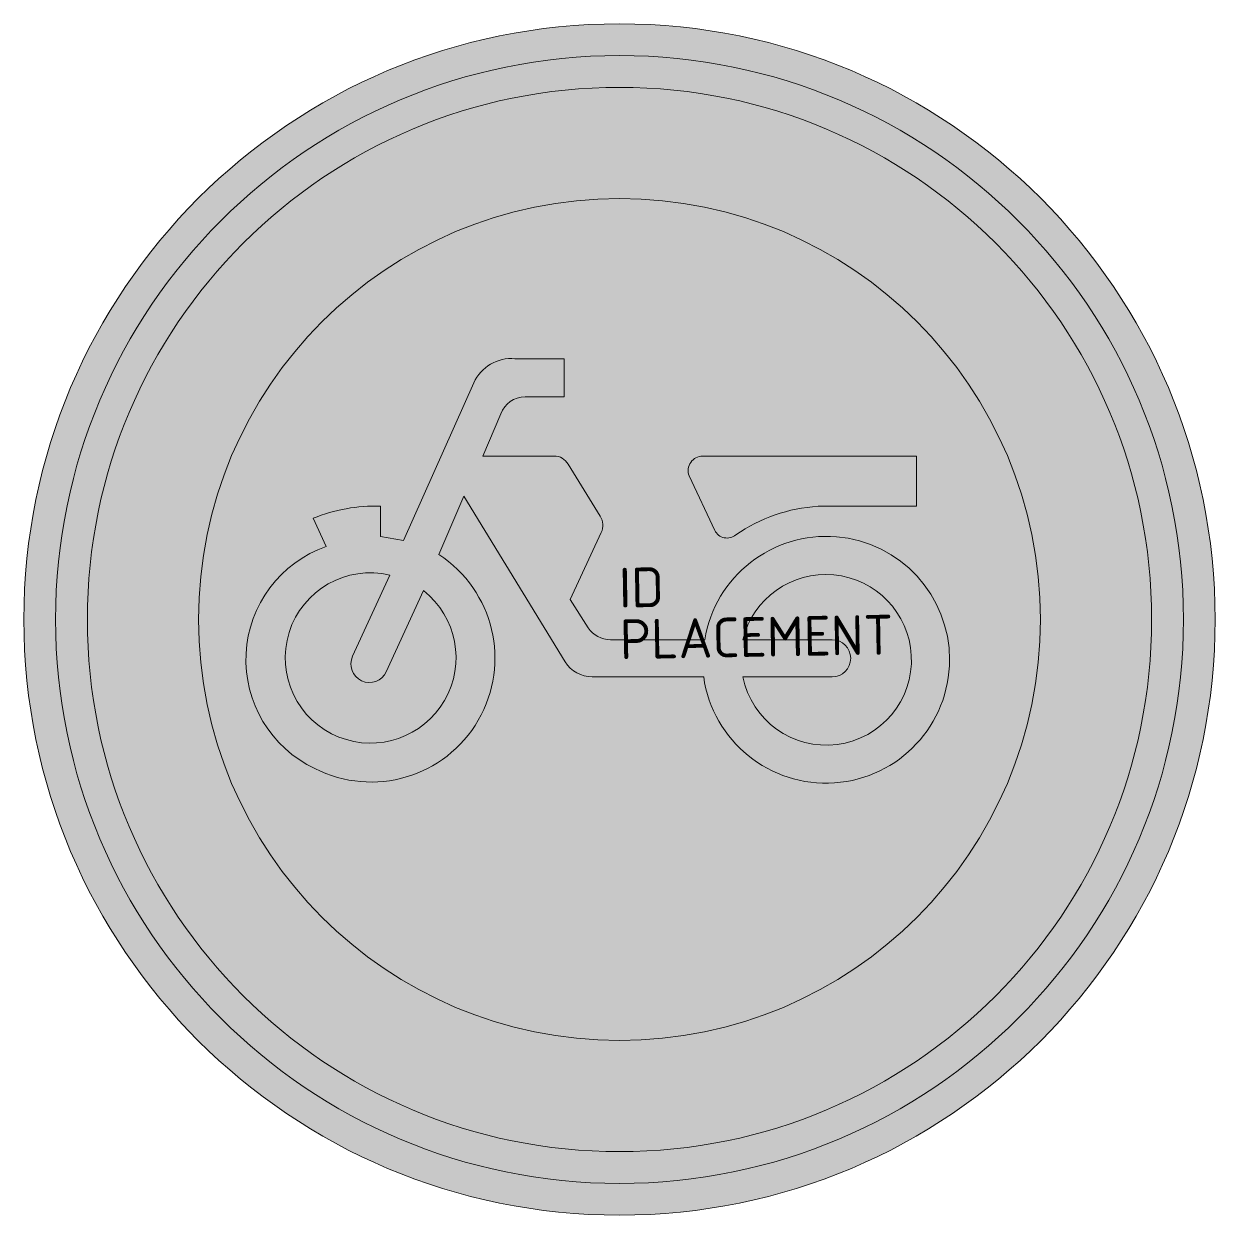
# Model space of a CAD drawing. Extents: x -3.75 to 3.75, y -3.75 to 3.75.
import ezdxf
from ezdxf.enums import TextEntityAlignment as Align

# ---------------------------------------------------------------- set-up
doc = ezdxf.new("R2010")
doc.units = 0
doc.styles.add('NLCS-ISO', font='NLCS-ISO.ttf', dxfattribs={"height": 0.25})

msp = doc.modelspace()

# ---------------------------------------------------------------- hatches: boundary and pattern name
at = {"true_color": 0xbb1e10}
h = msp.add_hatch(color=22, dxfattribs=at)
h.dxf.hatch_style = 1
h.paths.add_polyline_path([(-3.75, 0), (-3.55, 0, -1), (3.55, 0), (3.75, 0, 1)])
at = {"true_color": 0xf1f0ea}
h = msp.add_hatch(color=7, dxfattribs=at)
h.dxf.hatch_style = 1
h.paths.add_polyline_path([(-3.55, 0), (-3.35, 0, -1), (3.35, 0), (3.55, 0, 1)])
at = {"true_color": 0xbb1e10}
h = msp.add_hatch(color=22, dxfattribs=at)
h.dxf.hatch_style = 1
h.paths.add_polyline_path([(-3.35, 0), (-2.65, 0, -1), (2.65, 0), (3.35, 0, 1)])
at = {"true_color": 0xf1f0ea}
h = msp.add_hatch(color=7, dxfattribs=at)
h.dxf.hatch_style = 1
h.paths.add_polyline_path([(-2.65, 0, 0.063648), (-2.5648, -0.6665), (-2.288, -0.5584, -0.437012), (-1.8458, 0.4601), (-1.9279, 0.637, -0.106802), (-1.5046, 0.7129), (-1.5046, 0.5233), (-1.3593, 0.498), (-0.917, 1.49, -0.321327), (-0.658, 1.6416), (-0.3484, 1.6416), (-0.3484, 1.4015), (-0.5948, 1.4015, 0.318303), (-0.7464, 1.2941), (-0.8601, 1.0288), (-0.4115, 1.0288, -0.255306), (-0.3252, 0.9816), (-0.1209, 0.6497), (0.4385, 0.9048, -0.526528), (0.5235, 1.0288), (1.8694, 1.0288), (1.8694, 0.7129), (2.5037, 0.8684, 0.845603)])
at = {"true_color": 0x2a292a}
h = msp.add_hatch(color=250, dxfattribs=at)
h.dxf.hatch_style = 1
h.paths.add_polyline_path([(-0.1209, 0.6497), (-0.3252, 0.9816, 0.255306), (-0.4115, 1.0288), (-0.8601, 1.0288), (-0.7464, 1.2941, -0.318303), (-0.5948, 1.4015), (-0.3484, 1.4015), (-0.3484, 1.6416), (-0.658, 1.6416, 0.321327), (-0.917, 1.49), (-1.3593, 0.498), (-1.5046, 0.5233), (-1.5046, 0.7129, 0.106802), (-1.9279, 0.637), (-1.8458, 0.4601, 0.671062), (-1.9179, -0.9382, 0.948349), (-1.1381, 0.4096), (-0.9802, 0.776), (-0.342, -0.2665, 0.259153), (-0.1715, -0.3613), (0.5299, -0.3613, 0.931549), (2.0779, -0.2538, 0.922827), (0.5362, -0.1275), (-0.0577, -0.1275, -0.255465), (-0.1967, -0.0517), (-0.3105, 0.1253), (-0.1146, 0.5486, 0.249583)])
h.paths.add_polyline_path([(-1.7663, -0.7403, -0.929509), (-1.4453, 0.2799), (-1.6805, -0.2309, 1), (-1.4681, -0.3287), (-1.2329, 0.1821, -0.86337)], flags=16)
h.paths.add_polyline_path([(1.8372, -0.2261, -0.929509), (0.7763, -0.3613), (1.3386, -0.3613, 1), (1.3386, -0.1275), (0.7763, -0.1275, -0.86337)], flags=16)
h = msp.add_hatch(color=250, dxfattribs=at)
h.dxf.hatch_style = 1
h.paths.add_polyline_path([(1.2501, 0.7129), (1.8694, 0.7129), (1.8694, 1.0288), (0.5235, 1.0288, 0.572156), (0.4439, 0.8933), (0.5994, 0.5612, 0.485649), (0.7328, 0.5328, -0.136609)])
at = {"true_color": 0xf1f0ea}
h = msp.add_hatch(color=7, dxfattribs=at)
h.dxf.hatch_style = 1
h.paths.add_polyline_path([(1.7063, 0.4096), (1.8694, 0.7129), (1.2501, 0.7129, 0.136609), (0.7328, 0.5328, -0.485649), (0.5994, 0.5612), (0.4385, 0.9048), (-0.1209, 0.6497, -0.249583), (-0.1146, 0.5486), (-0.3105, 0.1253), (-0.1967, -0.0517, 0.255465), (-0.0577, -0.1275), (0.5362, -0.1275, -0.532411)])
h = msp.add_hatch(color=7, dxfattribs=at)
h.dxf.hatch_style = 1
h.paths.add_polyline_path([(2.65, 0, 0.083657), (2.5037, 0.8684), (1.8694, 0.7129), (1.7063, 0.4096, -0.261792), (2.0779, -0.2538, -0.931549), (0.5299, -0.3613), (-0.1715, -0.3613, -0.259153), (-0.342, -0.2665), (-0.9802, 0.776), (-1.1381, 0.4096, -0.948349), (-1.9179, -0.9382, -0.180976), (-2.288, -0.5584), (-2.5648, -0.6665, 0.880322)])
h = msp.add_hatch(color=7, dxfattribs=at)
h.dxf.hatch_style = 1
h.paths.add_polyline_path([(-1.2329, 0.1821), (-1.4681, -0.3287, -1), (-1.6805, -0.2309), (-1.4453, 0.2799, 0.929509), (-1.7663, -0.7403, 0.86337)])
h = msp.add_hatch(color=7, dxfattribs=at)
h.dxf.hatch_style = 1
h.paths.add_polyline_path([(0.7763, -0.1275), (1.3386, -0.1275, -1), (1.3386, -0.3613), (0.7763, -0.3613, 0.929509), (1.8372, -0.2261, 0.86337)])
at = {"true_color": 0xbb1e10}
h = msp.add_hatch(color=22, dxfattribs=at)
h.dxf.hatch_style = 1
h.paths.add_polyline_path([(3.75, 0), (3.55, 0, -1), (-3.55, 0), (-3.75, 0, 1)])
at = {"true_color": 0xf1f0ea}
h = msp.add_hatch(color=7, dxfattribs=at)
h.dxf.hatch_style = 1
h.paths.add_polyline_path([(3.55, 0), (3.35, 0, -1), (-3.35, 0), (-3.55, 0, 1)])
at = {"true_color": 0xbb1e10}
h = msp.add_hatch(color=22, dxfattribs=at)
h.dxf.hatch_style = 1
h.paths.add_polyline_path([(3.35, 0), (2.65, 0, -1), (-2.65, 0), (-3.35, 0, 1)])

# ---------------------------------------------------------------- linework, layer by layer
at = {"color": 250, "lineweight": 0, "true_color": 0x2a292a}
for points in [[(0.5362, -0.1275, -0.922827), (2.0779, -0.2538, -0.931549), (0.5299, -0.3613), (-0.1715, -0.3613, -0.259153), (-0.342, -0.2665), (-0.9802, 0.776), (-1.1381, 0.4096, -0.948349), (-1.9179, -0.9382, -0.671062), (-1.8458, 0.4601), (-1.9279, 0.637, -0.106802), (-1.5046, 0.7129), (-1.5046, 0.5233), (-1.3593, 0.498), (-0.917, 1.49, -0.321327), (-0.658, 1.6416), (-0.3484, 1.6416), (-0.3484, 1.4015), (-0.5948, 1.4015, 0.318303), (-0.7464, 1.2941), (-0.8601, 1.0288), (-0.4115, 1.0288, -0.265598), (-0.3231, 0.9782), (-0.1209, 0.6497, -0.249583), (-0.1146, 0.5486), (-0.3105, 0.1253), (-0.1967, -0.0517, 0.255465), (-0.0577, -0.1275)], [(1.8694, 1.0288), (0.5235, 1.0288, 0.526528), (0.4385, 0.9048), (0.5994, 0.5612, 0.485649), (0.7328, 0.5328, -0.136609), (1.2501, 0.7129), (1.8694, 0.7129)], [(-1.2329, 0.1821, -0.86337), (-1.7663, -0.7403, -0.929509), (-1.4453, 0.2799), (-1.6805, -0.2309, 1), (-1.4681, -0.3287)], [(0.7763, -0.1275, -0.86337), (1.8372, -0.2261, -0.929509), (0.7763, -0.3613), (1.3386, -0.3613, 1), (1.3386, -0.1275)]]:
    msp.add_lwpolyline(points, format="xyb", close=True, dxfattribs=at)
at = {"color": 22, "lineweight": 0, "true_color": 0xbb1e10}
msp.add_circle((0, 0), 3.75, dxfattribs=at)
at = {"color": 7, "lineweight": 0, "true_color": 0xf1f0ea}
for radius in [3.55, 3.35, 2.65]:
    msp.add_circle((0, 0), radius, dxfattribs=at)

# ---------------------------------------------------------------- texts
at = {"style": 'NLCS-ISO'}
msp.add_attdef('ID', text='', height=0.25, rotation=1, dxfattribs=at).set_placement((0, 0), align=Align.BOTTOM_LEFT)
msp.add_attdef('PLACEMENT', text='', height=0.25, rotation=1, dxfattribs=at).set_placement((0, 0), align=Align.TOP_LEFT)

doc.saveas('drawing.dxf')
